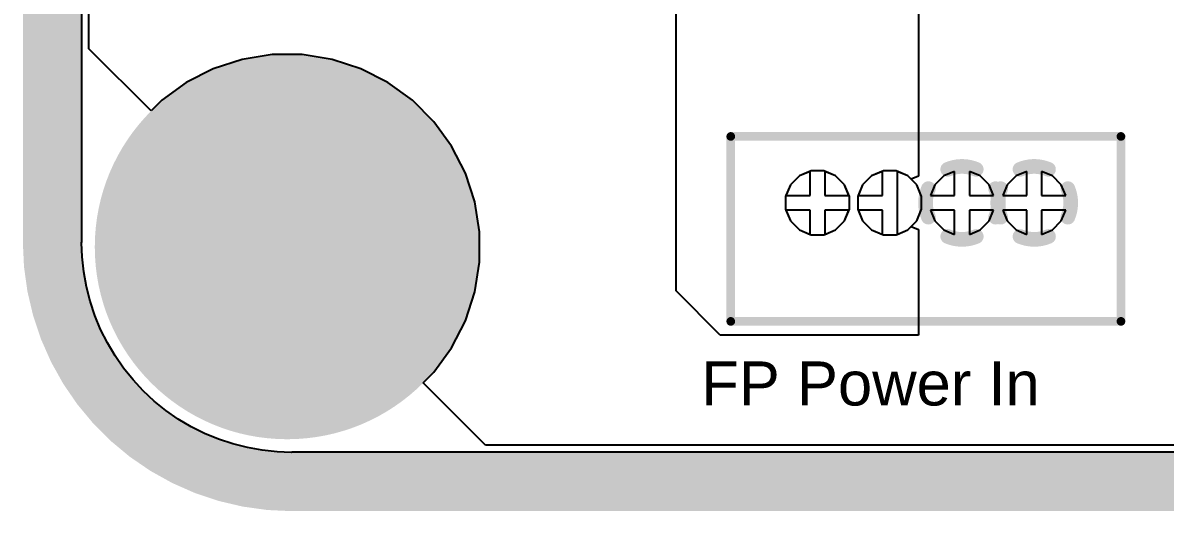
# Model space of a CAD drawing. Header units: millimetres. Extents: x -0.02 to 3.95, y -0.02 to 3.95.
# Drawn here: x -0.02 to 0.758, y -0.02 to 0.313 of the extents above; entities that cross this region are included whole.
import ezdxf

# ---------------------------------------------------------------- set-up
doc = ezdxf.new("R2010")
doc.units = ezdxf.units.MM
doc.header["$MEASUREMENT"] = 0
for name, color, linetype in [('BottomLayer', 5, 'Continuous'), ('BottomSolder', 6, 'Continuous'), ('InternalPlane1', 76, 'Continuous'), ('InternalPlane2', 16, 'Continuous'), ('Mechanical13', 56, 'Continuous'), ('MultiLayer', 9, 'Continuous'), ('PadHoleLayer', 156, 'Continuous'), ('TopLayer', 1, 'Continuous'), ('TopOverlay', 2, 'Continuous'), ('TopSolder', 216, 'Continuous')]:
    doc.layers.add(name, color=color, linetype=linetype)
doc.styles.add('Arial', font='', dxfattribs={"height": 0.2})
doc.styles.get('Arial').set_extended_font_data('Arial')

# ---------------------------------------------------------------- blocks, each defined once
blk = doc.blocks.new('53047_0410_87')
at = {"layer": 'BottomLayer'}
h = blk.add_hatch(color=5, dxfattribs=at)
edge = h.paths.add_edge_path()
edge.add_arc((0, 0), 0.01575, 0, 360)
h = blk.add_hatch(color=5, dxfattribs=at)
edge = h.paths.add_edge_path()
edge.add_arc((0.04921, 0), 0.01575, 0, 360)
h = blk.add_hatch(color=5, dxfattribs=at)
edge = h.paths.add_edge_path()
edge.add_arc((0.09843, 0), 0.01575, 0, 360)
h = blk.add_hatch(color=5, dxfattribs=at)
edge = h.paths.add_edge_path()
edge.add_arc((0.14764, 0), 0.01575, 0, 360)
at = {"layer": 'BottomSolder'}
h = blk.add_hatch(color=6, dxfattribs=at)
edge = h.paths.add_edge_path()
edge.add_arc((0, 0), 0.02175, 0, 360)
h = blk.add_hatch(color=6, dxfattribs=at)
edge = h.paths.add_edge_path()
edge.add_arc((0.04921, 0), 0.02175, 0, 360)
h = blk.add_hatch(color=6, dxfattribs=at)
edge = h.paths.add_edge_path()
edge.add_arc((0.09843, 0), 0.02175, 0, 360)
h = blk.add_hatch(color=6, dxfattribs=at)
edge = h.paths.add_edge_path()
edge.add_arc((0.14764, 0), 0.02175, 0, 360)
at = {"layer": 'InternalPlane1'}
h = blk.add_hatch(color=76, dxfattribs=at)
edge = h.paths.add_edge_path()
edge.add_arc((0, 0), 0.01584, 0, 360)
h = blk.add_hatch(color=76, dxfattribs=at)
edge = h.paths.add_edge_path()
edge.add_arc((0.04921, 0), 0.01584, 0, 360)
at = {"layer": 'InternalPlane2'}
h = blk.add_hatch(color=16, dxfattribs=at)
edge = h.paths.add_edge_path()
edge.add_arc((0, 0), 0.01584, 0, 360)
h = blk.add_hatch(color=16, dxfattribs=at)
edge = h.paths.add_edge_path()
edge.add_arc((0.04921, 0), 0.01584, 0, 360)
h = blk.add_hatch(color=16, dxfattribs=at)
edge = h.paths.add_edge_path()
edge.add_arc((0.09843, 0), 0.01584, 0, 360)
h = blk.add_hatch(color=16, dxfattribs=at)
edge = h.paths.add_edge_path()
edge.add_arc((0.14764, 0), 0.01584, 0, 360)
at = {"layer": 'MultiLayer'}
h = blk.add_hatch(color=9, dxfattribs=at)
edge = h.paths.add_edge_path()
edge.add_arc((0, 0), 0.01575, 0, 360)
h = blk.add_hatch(color=9, dxfattribs=at)
edge = h.paths.add_edge_path()
edge.add_arc((0.04921, 0), 0.01575, 0, 360)
h = blk.add_hatch(color=9, dxfattribs=at)
edge = h.paths.add_edge_path()
edge.add_arc((0.09843, 0), 0.01575, 0, 360)
h = blk.add_hatch(color=9, dxfattribs=at)
edge = h.paths.add_edge_path()
edge.add_arc((0.14764, 0), 0.01575, 0, 360)
at = {"layer": 'PadHoleLayer'}
h = blk.add_hatch(color=156, dxfattribs=at)
edge = h.paths.add_edge_path()
edge.add_arc((0, 0), 0.00984, 0, 360)
h = blk.add_hatch(color=156, dxfattribs=at)
edge = h.paths.add_edge_path()
edge.add_arc((0.04921, 0), 0.00984, 0, 360)
h = blk.add_hatch(color=156, dxfattribs=at)
edge = h.paths.add_edge_path()
edge.add_arc((0.09843, 0), 0.00984, 0, 360)
h = blk.add_hatch(color=156, dxfattribs=at)
edge = h.paths.add_edge_path()
edge.add_arc((0.14764, 0), 0.00984, 0, 360)
at = {"layer": 'TopLayer'}
h = blk.add_hatch(color=1, dxfattribs=at)
edge = h.paths.add_edge_path()
edge.add_arc((0, 0), 0.01575, 0, 360)
h = blk.add_hatch(color=1, dxfattribs=at)
edge = h.paths.add_edge_path()
edge.add_arc((0.04921, 0), 0.01575, 0, 360)
h = blk.add_hatch(color=1, dxfattribs=at)
edge = h.paths.add_edge_path()
edge.add_arc((0.09843, 0), 0.01575, 0, 360)
h = blk.add_hatch(color=1, dxfattribs=at)
edge = h.paths.add_edge_path()
edge.add_arc((0.14764, 0), 0.01575, 0, 360)
at = {"layer": 'TopSolder'}
h = blk.add_hatch(color=216, dxfattribs=at)
edge = h.paths.add_edge_path()
edge.add_arc((0, 0), 0.02175, 0, 360)
h = blk.add_hatch(color=216, dxfattribs=at)
edge = h.paths.add_edge_path()
edge.add_arc((0.04921, 0), 0.02175, 0, 360)
h = blk.add_hatch(color=216, dxfattribs=at)
edge = h.paths.add_edge_path()
edge.add_arc((0.09843, 0), 0.02175, 0, 360)
h = blk.add_hatch(color=216, dxfattribs=at)
edge = h.paths.add_edge_path()
edge.add_arc((0.14764, 0), 0.02175, 0, 360)
at = {"layer": 'InternalPlane1', "const_width": 0.01}
for points in [[(0.08872, 0.02287, -0.203452), (0.10813, 0.02287)], [(0.13793, 0.02287, -0.203452), (0.15734, 0.02287)], [(0.07556, -0.00971, -0.203452), (0.07556, 0.00971)], [(0.12129, 0.00971, -0.203452), (0.12129, -0.00971)], [(0.12477, -0.00971, -0.203452), (0.12477, 0.00971)], [(0.17051, 0.00971, -0.203452), (0.17051, -0.00971)], [(0.10813, -0.02287, -0.203452), (0.08872, -0.02287)], [(0.15734, -0.02287, -0.203452), (0.13793, -0.02287)]]:
    blk.add_lwpolyline(points, format="xyb", dxfattribs=at)
at = {"layer": 'InternalPlane1', "const_width": 0.005}
for points in [[(0.08622, 0.02287, 1), (0.09122, 0.02287, 1)], [(0.10563, 0.02287, 1), (0.11063, 0.02287, 1)], [(0.13543, 0.02287, 1), (0.14043, 0.02287, 1)], [(0.15484, 0.02287, 1), (0.15984, 0.02287, 1)], [(0.07306, 0.00971, 1), (0.07806, 0.00971, 1)], [(0.11879, 0.00971, 1), (0.12379, 0.00971, 1)], [(0.12227, 0.00971, 1), (0.12727, 0.00971, 1)], [(0.16801, 0.00971, 1), (0.17301, 0.00971, 1)], [(0.07306, -0.00971, 1), (0.07806, -0.00971, 1)], [(0.11879, -0.00971, 1), (0.12379, -0.00971, 1)], [(0.12227, -0.00971, 1), (0.12727, -0.00971, 1)], [(0.16801, -0.00971, 1), (0.17301, -0.00971, 1)], [(0.08622, -0.02287, 1), (0.09122, -0.02287, 1)], [(0.10563, -0.02287, 1), (0.11063, -0.02287, 1)], [(0.13543, -0.02287, 1), (0.14043, -0.02287, 1)], [(0.15484, -0.02287, 1), (0.15984, -0.02287, 1)]]:
    blk.add_lwpolyline(points, format="xyb", close=True, dxfattribs=at)
at = {"layer": 'TopOverlay', "const_width": 0.00591}
for points in [[(-0.05906, -0.08071), (-0.05906, 0.04528)], [(-0.05906, 0.04528), (0.20669, 0.04528)], [(0.20669, -0.08071), (0.20669, 0.04528)], [(-0.05906, -0.08071), (0.20669, -0.08071)]]:
    blk.add_lwpolyline(points, dxfattribs=at)
at = {"layer": 'TopOverlay', "const_width": 0.00295}
for points in [[(-0.06053, 0.04528, 1), (-0.05758, 0.04528, 1)], [(-0.06053, 0.04528, 1), (-0.05758, 0.04528, 1)], [(0.20522, 0.04528, 1), (0.20817, 0.04528, 1)], [(0.20522, 0.04528, 1), (0.20817, 0.04528, 1)], [(-0.06053, -0.08071, 1), (-0.05758, -0.08071, 1)], [(-0.06053, -0.08071, 1), (-0.05758, -0.08071, 1)], [(0.20522, -0.08071, 1), (0.20817, -0.08071, 1)], [(0.20522, -0.08071, 1), (0.20817, -0.08071, 1)]]:
    blk.add_lwpolyline(points, format="xyb", close=True, dxfattribs=at)

msp = doc.modelspace()

# ---------------------------------------------------------------- hatches: boundary and pattern name
at = {"layer": 'BottomLayer'}
h = msp.add_hatch(color=5, dxfattribs=at)
edge = h.paths.add_edge_path()
edge.add_arc((0.16, 0.16), 0.125, 0, 360)
at = {"layer": 'BottomSolder'}
h = msp.add_hatch(color=6, dxfattribs=at)
edge = h.paths.add_edge_path()
edge.add_arc((0.16, 0.16), 0.131, 0, 360)
at = {"layer": 'InternalPlane1'}
h = msp.add_hatch(color=76, dxfattribs=at)
edge = h.paths.add_edge_path()
edge.add_arc((0.16, 0.16), 0.0685, 0, 360)
at = {"layer": 'InternalPlane2'}
h = msp.add_hatch(color=16, dxfattribs=at)
edge = h.paths.add_edge_path()
edge.add_arc((0.16, 0.16), 0.0685, 0, 360)
at = {"layer": 'MultiLayer'}
h = msp.add_hatch(color=9, dxfattribs=at)
edge = h.paths.add_edge_path()
edge.add_arc((0.16, 0.16), 0.125, 0, 360)
at = {"layer": 'PadHoleLayer'}
h = msp.add_hatch(color=156, dxfattribs=at)
edge = h.paths.add_edge_path()
edge.add_arc((0.16, 0.16), 0.0625, 0, 360)
at = {"layer": 'TopLayer'}
h = msp.add_hatch(color=1, dxfattribs=at)
edge = h.paths.add_edge_path()
edge.add_arc((0.16, 0.16), 0.125, 0, 360)
at = {"layer": 'TopSolder'}
h = msp.add_hatch(color=216, dxfattribs=at)
edge = h.paths.add_edge_path()
edge.add_arc((0.16, 0.16), 0.131, 0, 360)

# ---------------------------------------------------------------- linework, layer by layer
at = {"layer": 'BottomLayer'}
for p, q in [((0.025, 0.295), (0.025, 3.64)), ((0.06737, 0.25263), (0.025, 0.295)), ((0.14969, 0.291), (0.12932, 0.28777)), ((0.17031, 0.291), (0.14969, 0.291)), ((0.19068, 0.28777), (0.17031, 0.291)), ((0.10971, 0.2814), (0.09134, 0.27204)), ((0.12932, 0.28777), (0.10971, 0.2814)), ((0.21029, 0.2814), (0.19068, 0.28777)), ((0.22866, 0.27204), (0.21029, 0.2814)), ((0.09134, 0.27204), (0.07466, 0.25992)), ((0.24534, 0.25992), (0.22866, 0.27204)), ((0.07466, 0.25992), (0.06737, 0.25263)), ((0.25992, 0.24534), (0.24534, 0.25992)), ((0.27204, 0.22866), (0.25992, 0.24534)), ((0.2814, 0.21029), (0.27204, 0.22866)), ((0.28777, 0.19068), (0.2814, 0.21029)), ((0.51686, 0.21175), (0.50886, 0.20844)), ((0.52551, 0.21175), (0.51686, 0.21175)), ((0.5335, 0.20844), (0.52551, 0.21175)), ((0.56607, 0.21175), (0.55807, 0.20844)), ((0.57472, 0.21175), (0.56607, 0.21175)), ((0.58271, 0.20844), (0.57472, 0.21175)), ((0.61461, 0.21147), (0.60729, 0.20844)), ((0.61461, 0.195), (0.61461, 0.21147)), ((0.63193, 0.20844), (0.62461, 0.21147)), ((0.62461, 0.21147), (0.62461, 0.195)), ((0.66382, 0.21147), (0.6565, 0.20844)), ((0.66382, 0.195), (0.66382, 0.21147)), ((0.68114, 0.20844), (0.67382, 0.21147)), ((0.67382, 0.21147), (0.67382, 0.195)), ((0.50274, 0.20232), (0.49943, 0.19433)), ((0.50886, 0.20844), (0.50274, 0.20232)), ((0.53962, 0.20232), (0.5335, 0.20844)), ((0.54293, 0.19433), (0.53962, 0.20232)), ((0.55196, 0.20232), (0.54865, 0.19433)), ((0.55807, 0.20844), (0.55196, 0.20232)), ((0.58883, 0.20232), (0.58271, 0.20844)), ((0.59214, 0.19433), (0.58883, 0.20232)), ((0.60117, 0.20232), (0.59814, 0.195)), ((0.60729, 0.20844), (0.60117, 0.20232)), ((0.63804, 0.20232), (0.63193, 0.20844)), ((0.64108, 0.195), (0.63804, 0.20232)), ((0.65038, 0.20232), (0.64735, 0.195)), ((0.6565, 0.20844), (0.65038, 0.20232)), ((0.68726, 0.20232), (0.68114, 0.20844)), ((0.69029, 0.195), (0.68726, 0.20232)), ((0.59814, 0.195), (0.61461, 0.195)), ((0.62461, 0.195), (0.64108, 0.195)), ((0.64735, 0.195), (0.66382, 0.195)), ((0.67382, 0.195), (0.69029, 0.195)), ((0.291, 0.17031), (0.28777, 0.19068)), ((0.49943, 0.19433), (0.49943, 0.18567)), ((0.54293, 0.18567), (0.54293, 0.19433)), ((0.54865, 0.19433), (0.54865, 0.18567)), ((0.59214, 0.18567), (0.59214, 0.19433)), ((0.49943, 0.18567), (0.50274, 0.17768)), ((0.53962, 0.17768), (0.54293, 0.18567)), ((0.54865, 0.18567), (0.55196, 0.17768)), ((0.58883, 0.17768), (0.59214, 0.18567)), ((0.61461, 0.185), (0.59814, 0.185)), ((0.59814, 0.185), (0.60117, 0.17768)), ((0.61461, 0.16853), (0.61461, 0.185)), ((0.64108, 0.185), (0.62461, 0.185)), ((0.62461, 0.185), (0.62461, 0.16853)), ((0.63804, 0.17768), (0.64108, 0.185)), ((0.66382, 0.185), (0.64735, 0.185)), ((0.64735, 0.185), (0.65038, 0.17768)), ((0.66382, 0.16853), (0.66382, 0.185)), ((0.69029, 0.185), (0.67382, 0.185)), ((0.67382, 0.185), (0.67382, 0.16853)), ((0.68726, 0.17768), (0.69029, 0.185)), ((0.50274, 0.17768), (0.50886, 0.17156)), ((0.50886, 0.17156), (0.51686, 0.16825)), ((0.52551, 0.16825), (0.5335, 0.17156)), ((0.5335, 0.17156), (0.53962, 0.17768)), ((0.55196, 0.17768), (0.55807, 0.17156)), ((0.55807, 0.17156), (0.56607, 0.16825)), ((0.57472, 0.16825), (0.58271, 0.17156)), ((0.58271, 0.17156), (0.58883, 0.17768)), ((0.60117, 0.17768), (0.60729, 0.17156)), ((0.60729, 0.17156), (0.61461, 0.16853)), ((0.62461, 0.16853), (0.63193, 0.17156)), ((0.63193, 0.17156), (0.63804, 0.17768)), ((0.65038, 0.17768), (0.6565, 0.17156)), ((0.6565, 0.17156), (0.66382, 0.16853)), ((0.67382, 0.16853), (0.68114, 0.17156)), ((0.68114, 0.17156), (0.68726, 0.17768)), ((0.291, 0.14969), (0.291, 0.17031)), ((0.51686, 0.16825), (0.52551, 0.16825)), ((0.56607, 0.16825), (0.57472, 0.16825)), ((0.28777, 0.12932), (0.291, 0.14969)), ((0.2814, 0.10971), (0.28777, 0.12932)), ((0.27204, 0.09134), (0.2814, 0.10971)), ((0.25992, 0.07466), (0.27204, 0.09134)), ((0.25263, 0.06737), (0.25992, 0.07466)), ((0.295, 0.025), (0.25263, 0.06737)), ((3.64, 0.025), (0.295, 0.025))]:
    msp.add_line(p, q, dxfattribs=at)
at = {"layer": 'InternalPlane1'}
for p, q in [((0.0201, 0.16339), (0.0201, 3.77)), ((0.02003, 0.16273), (0.0201, 0.16339)), ((0.02037, 0.15316), (0.02003, 0.16273)), ((0.02147, 0.14298), (0.02037, 0.15316)), ((0.02329, 0.13291), (0.02147, 0.14298)), ((0.02582, 0.12299), (0.02329, 0.13291)), ((0.02905, 0.11328), (0.02582, 0.12299)), ((0.03297, 0.10382), (0.02905, 0.11328)), ((0.03755, 0.09467), (0.03297, 0.10382)), ((0.04277, 0.08587), (0.03755, 0.09467)), ((0.04861, 0.07746), (0.04277, 0.08587)), ((0.05503, 0.06949), (0.04861, 0.07746)), ((0.062, 0.062), (0.05503, 0.06949)), ((0.06949, 0.05503), (0.062, 0.062)), ((0.07746, 0.04861), (0.06949, 0.05503)), ((0.08587, 0.04277), (0.07746, 0.04861)), ((0.09467, 0.03755), (0.08587, 0.04277)), ((0.10382, 0.03297), (0.09467, 0.03755)), ((0.11328, 0.02905), (0.10382, 0.03297)), ((0.12299, 0.02582), (0.11328, 0.02905)), ((0.13291, 0.02329), (0.12299, 0.02582)), ((0.14298, 0.02147), (0.13291, 0.02329)), ((0.15316, 0.02037), (0.14298, 0.02147)), ((0.16273, 0.02003), (0.15316, 0.02037)), ((0.16339, 0.0201), (0.16273, 0.02003)), ((3.77, 0.0201), (0.16339, 0.0201))]:
    msp.add_line(p, q, dxfattribs=at)
at = {"layer": 'InternalPlane1', "const_width": 0.04}
for points in [[(0, 0.16339), (0, 3.77)], [(0.16339, 0), (3.77, 0)]]:
    msp.add_lwpolyline(points, dxfattribs=at)
at = {"layer": 'InternalPlane1', "const_width": 0.02}
for points in [[(-0.01, 0.16339, 1), (0.01, 0.16339, 1)], [(-0.01, 0.16339, 1), (0.01, 0.16339, 1)], [(0.15339, 0, 1), (0.17339, 0, 1)], [(0.15339, 0, 1), (0.17339, 0, 1)]]:
    msp.add_lwpolyline(points, format="xyb", close=True, dxfattribs=at)
at = {"layer": 'InternalPlane1', "const_width": 0.04}
msp.add_lwpolyline([(0.16339, 0, -0.414214), (0, 0.16339)], format="xyb", dxfattribs=at)
at = {"layer": 'InternalPlane2'}
for p, q in [((0.0201, 0.16339), (0.0201, 1.04991)), ((0.02003, 0.16273), (0.0201, 0.16339)), ((0.02037, 0.15316), (0.02003, 0.16273)), ((0.02147, 0.14298), (0.02037, 0.15316)), ((0.02329, 0.13291), (0.02147, 0.14298)), ((0.02582, 0.12299), (0.02329, 0.13291)), ((0.02905, 0.11328), (0.02582, 0.12299)), ((0.03297, 0.10382), (0.02905, 0.11328)), ((0.03755, 0.09467), (0.03297, 0.10382)), ((0.04277, 0.08587), (0.03755, 0.09467)), ((0.04861, 0.07746), (0.04277, 0.08587)), ((0.05503, 0.06949), (0.04861, 0.07746)), ((0.062, 0.062), (0.05503, 0.06949)), ((0.06949, 0.05503), (0.062, 0.062)), ((0.07746, 0.04861), (0.06949, 0.05503)), ((0.08587, 0.04277), (0.07746, 0.04861)), ((0.09467, 0.03755), (0.08587, 0.04277)), ((0.10382, 0.03297), (0.09467, 0.03755)), ((0.11328, 0.02905), (0.10382, 0.03297)), ((0.12299, 0.02582), (0.11328, 0.02905)), ((0.13291, 0.02329), (0.12299, 0.02582)), ((0.14298, 0.02147), (0.13291, 0.02329)), ((0.15316, 0.02037), (0.14298, 0.02147)), ((0.16273, 0.02003), (0.15316, 0.02037)), ((0.16339, 0.0201), (0.16273, 0.02003)), ((3.77, 0.0201), (0.16339, 0.0201))]:
    msp.add_line(p, q, dxfattribs=at)
at = {"layer": 'InternalPlane2', "const_width": 0.04}
for points in [[(0, 0.16339), (0, 3.77)], [(0.16339, 0), (3.77, 0)]]:
    msp.add_lwpolyline(points, dxfattribs=at)
at = {"layer": 'InternalPlane2', "const_width": 0.02}
for points in [[(-0.01, 0.16339, 1), (0.01, 0.16339, 1)], [(-0.01, 0.16339, 1), (0.01, 0.16339, 1)], [(0.15339, 0, 1), (0.17339, 0, 1)], [(0.15339, 0, 1), (0.17339, 0, 1)]]:
    msp.add_lwpolyline(points, format="xyb", close=True, dxfattribs=at)
at = {"layer": 'InternalPlane2', "const_width": 0.04}
msp.add_lwpolyline([(0.16339, 0, -0.414214), (0, 0.16339)], format="xyb", dxfattribs=at)
at = {"layer": 'Mechanical13', "const_width": 0.01}
msp.add_lwpolyline([(0.16339, 0, -0.414214), (0, 0.16339)], format="xyb", dxfattribs=at)
at = {"layer": 'Mechanical13', "const_width": 0.005}
for points in [[(-0.0025, 0.16339, 1), (0.0025, 0.16339, 1)], [(0.16089, 0, 1), (0.16589, 0, 1)]]:
    msp.add_lwpolyline(points, format="xyb", close=True, dxfattribs=at)
at = {"layer": 'TopLayer'}
for p, q in [((0.59, 0.445), (0.59, 0.20822)), ((0.425, 0.13), (0.425, 0.425)), ((0.51618, 0.21147), (0.50886, 0.20844)), ((0.51618, 0.195), (0.51618, 0.21147)), ((0.5335, 0.20844), (0.52618, 0.21147)), ((0.52618, 0.21147), (0.52618, 0.195)), ((0.56539, 0.21147), (0.55807, 0.20844)), ((0.56539, 0.195), (0.56539, 0.21147)), ((0.58271, 0.20844), (0.57539, 0.21147)), ((0.57539, 0.21147), (0.57539, 0.19)), ((0.50274, 0.20232), (0.49971, 0.195)), ((0.50886, 0.20844), (0.50274, 0.20232)), ((0.53962, 0.20232), (0.5335, 0.20844)), ((0.54265, 0.195), (0.53962, 0.20232)), ((0.55196, 0.20232), (0.54892, 0.195)), ((0.55807, 0.20844), (0.55196, 0.20232)), ((0.585, 0.20615), (0.58271, 0.20844)), ((0.59, 0.20822), (0.585, 0.20615)), ((0.49971, 0.195), (0.51618, 0.195)), ((0.52618, 0.195), (0.54265, 0.195)), ((0.54892, 0.195), (0.56539, 0.195)), ((0.57539, 0.19), (0.57539, 0.16853)), ((0.51618, 0.185), (0.49971, 0.185)), ((0.49971, 0.185), (0.50274, 0.17768)), ((0.51618, 0.16853), (0.51618, 0.185)), ((0.54265, 0.185), (0.52618, 0.185)), ((0.52618, 0.185), (0.52618, 0.16853)), ((0.53962, 0.17768), (0.54265, 0.185)), ((0.56539, 0.185), (0.54892, 0.185)), ((0.54892, 0.185), (0.55196, 0.17768)), ((0.56539, 0.16853), (0.56539, 0.185)), ((0.50274, 0.17768), (0.50886, 0.17156)), ((0.50886, 0.17156), (0.51618, 0.16853)), ((0.52618, 0.16853), (0.5335, 0.17156)), ((0.5335, 0.17156), (0.53962, 0.17768)), ((0.55196, 0.17768), (0.55807, 0.17156)), ((0.55807, 0.17156), (0.56539, 0.16853)), ((0.57539, 0.16853), (0.58271, 0.17156)), ((0.58271, 0.17156), (0.585, 0.17385)), ((0.585, 0.17385), (0.59, 0.17178)), ((0.59, 0.17178), (0.59, 0.1)), ((0.455, 0.1), (0.425, 0.13)), ((0.59, 0.1), (0.455, 0.1))]:
    msp.add_line(p, q, dxfattribs=at)

# ---------------------------------------------------------------- block references
at = {"rotation": 360}
msp.add_blockref('53047_0410_87', (0.52118, 0.19), dxfattribs=at)

# ---------------------------------------------------------------- texts
at = {"layer": 'TopOverlay', "style": 'Arial'}
msp.add_text('FP Power In', height=0.03, rotation=360, dxfattribs=at).set_placement((0.442, 0.052))

doc.saveas('drawing.dxf')
